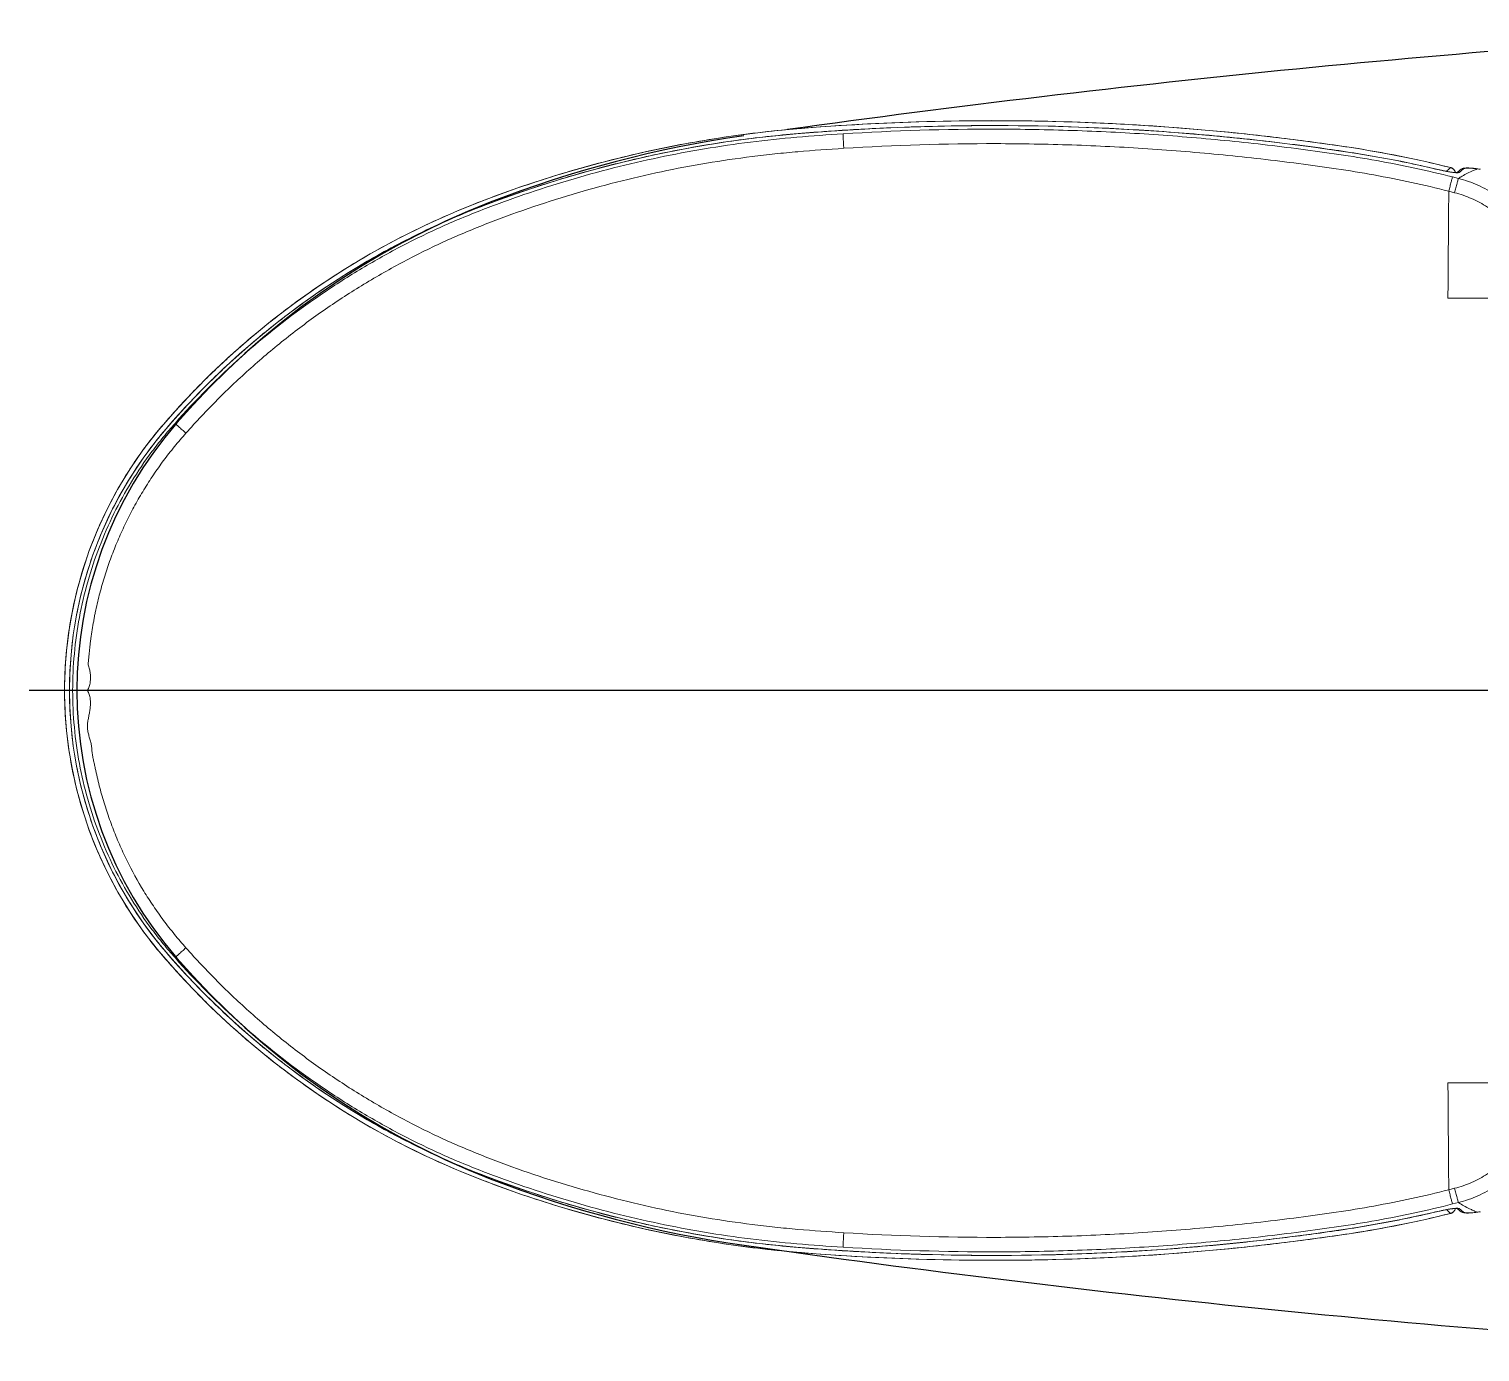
# Model space of a CAD drawing. Header units: millimetres. Extents: x 98197 to 106565, y 53890 to 60222.
# Drawn here: x 100928.45 to 100973.92, y 55492.83 to 55534.3 of the extents above; entities that cross this region are included whole.
import ezdxf

# ---------------------------------------------------------------- set-up
doc = ezdxf.new("R2010")
doc.units = ezdxf.units.MM
doc.header["$LTSCALE"] = 50
doc.header["$MEASUREMENT"] = 0
doc.linetypes.add('HIDDEN', pattern=[0.375, 0.25, -0.125])
doc.layers.get('0').update_dxf_attribs({"color": 8, "linetype": 'CONTINUOUS'})

msp = doc.modelspace()

# ---------------------------------------------------------------- linework, layer by layer
at = {"lineweight": 13}
for p, q in [((100953.587, 55531.102), (100953.587, 55531.102)), ((100953.587, 55531.102), (100953.587, 55531.101)), ((100969.826, 55530.593), (100969.711, 55530.61)), ((100969.826, 55530.593), (100969.826, 55530.593)), ((100972.65, 55529.885), (100972.649, 55529.884)), ((100972.713, 55529.87), (100972.688, 55529.876)), ((100972.738, 55529.865), (100972.713, 55529.87)), ((100973.342, 55529.911), (100973.323, 55529.899)), ((100973.833, 55529.919), (100973.805, 55529.923)), ((100973.851, 55529.916), (100973.832, 55529.919)), ((100973.843, 55529.916), (100973.833, 55529.919)), ((100973.835, 55529.913), (100973.843, 55529.916)), ((100973.942, 55529.902), (100973.851, 55529.916)), ((100972.762, 55529.86), (100972.738, 55529.865)), ((100972.786, 55529.854), (100972.762, 55529.86)), ((100972.81, 55529.85), (100972.786, 55529.854)), ((100972.832, 55529.845), (100972.81, 55529.85)), ((100972.855, 55529.841), (100972.832, 55529.845)), ((100972.877, 55529.837), (100972.855, 55529.841)), ((100972.898, 55529.833), (100972.877, 55529.837)), ((100972.919, 55529.829), (100972.898, 55529.833)), ((100972.939, 55529.825), (100972.919, 55529.829)), ((100972.958, 55529.822), (100972.939, 55529.825)), ((100972.977, 55529.819), (100972.958, 55529.822)), ((100972.996, 55529.816), (100972.977, 55529.819)), ((100973.013, 55529.814), (100972.996, 55529.816)), ((100973.03, 55529.811), (100973.013, 55529.814)), ((100973.07, 55529.806), (100973.055, 55529.808)), ((100973.248, 55529.614), (100973.064, 55529.661)), ((100973.085, 55529.805), (100973.07, 55529.806)), ((100973.132, 55529.858), (100973.13, 55529.859)), ((100973.298, 55529.822), (100973.284, 55529.809)), ((100972.944, 55529.216), (100973.128, 55529.169)), ((100942.753, 55528.949), (100942.753, 55528.948)), ((100972.919, 55525.866), (100975.709, 55525.866))]:
    msp.add_line(p, q, dxfattribs=at)
msp.add_line((101006.675, 55513.566), (100928.454, 55513.566))
at = {"lineweight": 13, "ltscale": 0.3}
for p, q in [((100930.283, 55513.566), (100929.568, 55513.566)), ((100972.919, 55501.266), (100975.709, 55501.266)), ((100942.753, 55498.185), (100942.753, 55498.184)), ((100973.128, 55497.963), (100972.944, 55497.917)), ((100972.649, 55497.249), (100972.65, 55497.248)), ((100972.65, 55497.248), (100972.667, 55497.252)), ((100972.667, 55497.252), (100972.691, 55497.257)), ((100972.691, 55497.257), (100972.715, 55497.263)), ((100972.715, 55497.263), (100972.738, 55497.268)), ((100972.738, 55497.268), (100972.761, 55497.273)), ((100972.761, 55497.273), (100972.783, 55497.278)), ((100972.783, 55497.278), (100972.805, 55497.282)), ((100972.805, 55497.282), (100972.827, 55497.287)), ((100972.827, 55497.287), (100972.848, 55497.291)), ((100972.848, 55497.291), (100972.869, 55497.295)), ((100972.869, 55497.295), (100972.889, 55497.298)), ((100972.889, 55497.298), (100972.908, 55497.302)), ((100972.908, 55497.302), (100972.928, 55497.305)), ((100972.928, 55497.305), (100972.946, 55497.309)), ((100972.946, 55497.309), (100972.964, 55497.312)), ((100972.964, 55497.312), (100972.982, 55497.314)), ((100972.982, 55497.314), (100972.999, 55497.317)), ((100972.999, 55497.317), (100973.016, 55497.319)), ((100973.016, 55497.319), (100973.032, 55497.321)), ((100973.032, 55497.321), (100973.047, 55497.323)), ((100973.047, 55497.323), (100973.062, 55497.325)), ((100973.062, 55497.325), (100973.076, 55497.327)), ((100973.064, 55497.472), (100973.248, 55497.519)), ((100973.13, 55497.274), (100973.132, 55497.275)), ((100973.267, 55497.28), (100973.284, 55497.266)), ((100973.319, 55497.238), (100973.324, 55497.234)), ((100973.382, 55497.239), (100973.396, 55497.227)), ((100973.396, 55497.227), (100973.41, 55497.216)), ((100973.832, 55497.214), (100973.851, 55497.216)), ((100973.833, 55497.214), (100973.843, 55497.216)), ((100973.851, 55497.216), (100973.942, 55497.231)), ((100969.712, 55496.523), (100969.826, 55496.54)), ((100969.826, 55496.54), (100969.826, 55496.539)), ((100953.587, 55496.032), (100953.587, 55496.031)), ((100953.587, 55496.031), (100953.587, 55496.031))]:
    msp.add_line(p, q, dxfattribs=at)
at = {"lineweight": 13}
for points in [[(100954.731, 55531.324), (100953.242, 55531.23), (100951.79, 55531.105), (100950.376, 55530.929), (100949.002, 55530.701), (100947.665, 55530.427), (100946.36, 55530.108), (100945.089, 55529.747), (100943.859, 55529.349), (100942.753, 55528.949)], [(100972.65, 55529.885), (100971.44, 55530.152), (100970.069, 55530.399), (100968.634, 55530.61), (100967.135, 55530.795), (100965.577, 55530.956), (100963.972, 55531.087), (100962.319, 55531.186), (100960.62, 55531.249), (100958.886, 55531.274), (100957.124, 55531.259), (100955.328, 55531.2), (100953.587, 55531.102)], [(100969.826, 55530.593), (100968.069, 55530.837), (100966.257, 55531.043), (100964.486, 55531.202), (100962.757, 55531.316), (100961.071, 55531.389), (100959.426, 55531.424), (100957.821, 55531.423), (100956.257, 55531.388), (100954.731, 55531.324)], [(100953.587, 55531.101), (100952.494, 55531.018), (100951.336, 55530.9), (100950.209, 55530.749), (100949.115, 55530.566), (100948.053, 55530.356), (100947.019, 55530.118), (100946.016, 55529.857), (100945.045, 55529.574), (100944.103, 55529.27), (100943.187, 55528.949), (100942.302, 55528.608), (100941.445, 55528.245), (100940.618, 55527.858), (100939.822, 55527.45), (100939.056, 55527.021), (100938.32, 55526.574), (100937.611, 55526.11), (100936.931, 55525.631), (100936.279, 55525.138), (100935.655, 55524.634), (100935.055, 55524.117), (100934.483, 55523.591), (100933.938, 55523.059), (100933.42, 55522.521), (100932.925, 55521.976), (100932.459, 55521.42), (100932.029, 55520.845), (100931.636, 55520.254), (100931.284, 55519.653), (100930.971, 55519.047), (100930.696, 55518.434), (100930.456, 55517.815), (100930.252, 55517.191), (100930.082, 55516.564), (100929.946, 55515.936), (100929.842, 55515.312), (100929.771, 55514.694), (100929.731, 55514.082), (100929.721, 55513.566)], [(100973.005, 55529.956), (100972.724, 55530.025), (100972.352, 55530.112), (100971.98, 55530.195), (100971.606, 55530.274), (100971.232, 55530.349), (100970.858, 55530.42), (100970.485, 55530.486), (100970.112, 55530.549), (100969.826, 55530.593)], [(100972.688, 55529.876), (100972.662, 55529.882), (100972.65, 55529.885)], [(100973.132, 55529.858), (100973.119, 55529.879), (100973.103, 55529.899), (100973.084, 55529.916), (100973.063, 55529.931), (100973.04, 55529.944), (100973.016, 55529.953), (100973.005, 55529.956)], [(100973.324, 55529.899), (100973.319, 55529.895), (100973.301, 55529.881), (100973.284, 55529.867), (100973.267, 55529.853), (100973.25, 55529.838), (100973.233, 55529.823)], [(100973.543, 55529.944), (100973.515, 55529.944), (100973.488, 55529.944), (100973.464, 55529.942), (100973.441, 55529.94), (100973.419, 55529.937), (100973.399, 55529.933), (100973.38, 55529.928), (100973.361, 55529.921), (100973.342, 55529.911)], [(100973.719, 55529.933), (100973.679, 55529.937), (100973.642, 55529.94), (100973.607, 55529.942), (100973.574, 55529.944), (100973.543, 55529.944)], [(100973.805, 55529.923), (100973.761, 55529.928), (100973.719, 55529.933)], [(100973.055, 55529.808), (100973.039, 55529.81), (100973.03, 55529.811)], [(100973.137, 55529.8), (100973.131, 55529.801), (100973.125, 55529.801), (100973.119, 55529.802), (100973.112, 55529.802), (100973.106, 55529.803), (100973.099, 55529.803), (100973.092, 55529.804), (100973.085, 55529.805)], [(100973.145, 55529.829), (100973.135, 55529.852), (100973.132, 55529.858)], [(100973.216, 55529.801), (100973.216, 55529.801), (100973.216, 55529.801), (100973.216, 55529.801), (100973.215, 55529.801), (100973.215, 55529.801), (100973.213, 55529.8), (100973.212, 55529.8), (100973.21, 55529.8), (100973.208, 55529.8), (100973.206, 55529.8), (100973.204, 55529.799), (100973.201, 55529.799), (100973.198, 55529.799), (100973.195, 55529.799), (100973.192, 55529.799), (100973.189, 55529.799), (100973.185, 55529.799), (100973.181, 55529.799), (100973.177, 55529.799), (100973.173, 55529.799), (100973.168, 55529.799), (100973.163, 55529.799), (100973.159, 55529.799), (100973.153, 55529.799), (100973.148, 55529.8), (100973.143, 55529.8), (100973.137, 55529.8)], [(100973.153, 55529.799), (100973.152, 55529.805), (100973.145, 55529.829)], [(100973.233, 55529.823), (100973.215, 55529.808), (100973.207, 55529.8)], [(100942.753, 55528.949), (100941.86, 55528.59), (100940.917, 55528.17), (100940.013, 55527.722), (100939.15, 55527.25), (100938.327, 55526.758), (100937.542, 55526.247), (100936.796, 55525.72), (100936.087, 55525.181), (100935.413, 55524.63), (100934.773, 55524.069), (100934.166, 55523.499), (100933.589, 55522.92), (100933.041, 55522.334), (100932.522, 55521.74), (100932.047, 55521.132), (100931.621, 55520.514), (100931.24, 55519.888), (100930.901, 55519.249), (100930.602, 55518.603), (100930.344, 55517.952), (100930.126, 55517.301), (100929.946, 55516.65), (100929.803, 55516.004), (100929.695, 55515.363), (100929.621, 55514.728), (100929.579, 55514.099), (100929.568, 55513.566)], [(100953.587, 55496.031), (100955.328, 55495.933), (100957.124, 55495.874), (100958.886, 55495.858), (100960.62, 55495.883), (100962.319, 55495.947), (100963.972, 55496.046), (100965.577, 55496.177), (100967.135, 55496.338), (100968.634, 55496.523), (100970.069, 55496.734), (100971.44, 55496.981), (100972.65, 55497.248)], [(100953.242, 55495.902), (100954.731, 55495.809), (100956.257, 55495.744), (100957.821, 55495.71), (100959.426, 55495.709), (100961.071, 55495.744), (100962.757, 55495.817), (100964.486, 55495.931), (100966.257, 55496.09), (100968.069, 55496.295), (100969.826, 55496.539)]]:
    msp.add_lwpolyline(points, dxfattribs=at)
at = {"lineweight": 13, "ltscale": 0.3}
for points in [[(100929.568, 55513.566), (100929.579, 55513.033), (100929.621, 55512.405), (100929.695, 55511.77), (100929.803, 55511.129), (100929.946, 55510.482), (100930.126, 55509.832), (100930.344, 55509.18), (100930.602, 55508.53), (100930.901, 55507.883), (100931.24, 55507.245), (100931.621, 55506.618), (100932.047, 55506), (100932.522, 55505.393), (100933.041, 55504.799), (100933.589, 55504.213), (100934.166, 55503.634), (100934.773, 55503.064), (100935.413, 55502.502), (100936.087, 55501.951), (100936.796, 55501.412), (100937.542, 55500.886), (100938.327, 55500.375), (100939.15, 55499.882), (100940.013, 55499.41), (100940.917, 55498.963), (100941.86, 55498.542), (100942.753, 55498.184)], [(100929.721, 55513.566), (100929.731, 55513.051), (100929.771, 55512.439), (100929.842, 55511.821), (100929.946, 55511.196), (100930.082, 55510.569), (100930.252, 55509.942), (100930.456, 55509.318), (100930.696, 55508.699), (100930.971, 55508.086), (100931.284, 55507.48), (100931.636, 55506.879), (100932.029, 55506.288), (100932.459, 55505.713), (100932.925, 55505.157), (100933.42, 55504.612), (100933.938, 55504.073), (100934.483, 55503.542), (100935.055, 55503.016), (100935.655, 55502.499), (100936.279, 55501.994), (100936.931, 55501.502), (100937.611, 55501.023), (100938.32, 55500.559), (100939.056, 55500.111), (100939.822, 55499.683), (100940.618, 55499.275), (100941.445, 55498.888), (100942.302, 55498.525), (100943.187, 55498.184), (100944.103, 55497.862), (100945.045, 55497.559), (100946.016, 55497.276), (100947.019, 55497.015), (100948.053, 55496.777), (100949.115, 55496.567), (100950.209, 55496.384), (100951.336, 55496.232), (100952.494, 55496.114), (100953.587, 55496.031)], [(100942.753, 55498.184), (100943.859, 55497.784), (100945.089, 55497.386), (100946.36, 55497.025), (100947.665, 55496.706), (100949.002, 55496.432), (100950.376, 55496.204), (100951.79, 55496.028), (100953.242, 55495.902)], [(100969.826, 55496.539), (100970.112, 55496.584), (100970.485, 55496.646), (100970.858, 55496.713), (100971.232, 55496.783), (100971.606, 55496.858), (100971.98, 55496.937), (100972.352, 55497.021), (100972.724, 55497.108), (100973.005, 55497.177)], [(100973.005, 55497.177), (100973.016, 55497.18), (100973.04, 55497.189), (100973.063, 55497.201), (100973.084, 55497.216), (100973.103, 55497.234), (100973.119, 55497.254), (100973.132, 55497.275)], [(100973.076, 55497.327), (100973.09, 55497.328), (100973.096, 55497.329), (100973.103, 55497.33), (100973.109, 55497.33), (100973.115, 55497.331), (100973.121, 55497.331), (100973.127, 55497.332), (100973.132, 55497.332), (100973.138, 55497.333), (100973.143, 55497.333), (100973.148, 55497.333), (100973.153, 55497.333), (100973.158, 55497.334), (100973.163, 55497.334), (100973.167, 55497.334), (100973.171, 55497.334), (100973.175, 55497.334), (100973.179, 55497.334), (100973.183, 55497.334), (100973.187, 55497.334), (100973.19, 55497.334), (100973.193, 55497.334), (100973.196, 55497.334), (100973.199, 55497.334), (100973.202, 55497.333), (100973.204, 55497.333), (100973.206, 55497.333), (100973.208, 55497.333), (100973.21, 55497.333), (100973.212, 55497.333), (100973.213, 55497.332), (100973.214, 55497.332), (100973.215, 55497.332), (100973.216, 55497.332), (100973.216, 55497.332)], [(100973.132, 55497.275), (100973.135, 55497.281), (100973.145, 55497.304), (100973.152, 55497.328), (100973.153, 55497.333)], [(100973.207, 55497.333), (100973.215, 55497.325), (100973.233, 55497.31), (100973.25, 55497.295), (100973.267, 55497.28)], [(100973.284, 55497.266), (100973.301, 55497.252), (100973.319, 55497.238)], [(100973.323, 55497.234), (100973.329, 55497.229), (100973.351, 55497.216), (100973.373, 55497.207), (100973.395, 55497.201), (100973.419, 55497.196), (100973.444, 55497.192)], [(100973.444, 55497.192), (100973.471, 55497.19), (100973.501, 55497.189), (100973.533, 55497.188)], [(100973.533, 55497.188), (100973.568, 55497.189), (100973.606, 55497.191), (100973.647, 55497.193), (100973.692, 55497.197), (100973.739, 55497.202)], [(100973.739, 55497.202), (100973.79, 55497.208), (100973.833, 55497.214)]]:
    msp.add_lwpolyline(points, dxfattribs=at)
for centre, start, end in [((101007.43, 55134.974), 93.32991, 97.93357), ((101007.43, 55892.158), 261.8702, 266.67009)]:
    msp.add_arc(centre, 400, start, end)
at = {"linetype": 'HIDDEN', "ltscale": 30}
for centre, radius, start, end in [((100955.954, 55495.316), 36, 98.1402, 111.2543), ((100951.967, 55505.568), 25, 111.2543, 139.0355), ((100942.754, 55513.566), 12.8, 139.0355, 220.9645), ((100951.967, 55521.565), 25, 220.9645, 248.7457), ((100955.954, 55531.816), 36, 248.7457, 261.8702)]:
    msp.add_arc(centre, radius, start, end, dxfattribs=at)
at = {"lineweight": 13}
for centre, radius, start, end in [((100959.51, 55444.031), 87.27, 93.89183, 94.08799), ((100958.678, 55456.364), 74.91, 92.45802, 93.89737), ((100964.556, 55496.067), 34.926, 76.0052, 81.3211), ((100973.384, 55529.823), 0.097, 122.753, 128.2754), ((100974.675, 55528.311), 2.044, 128.2244, 131.2819), ((100974.739, 55527.464), 2.61, 110.2627, 113.1925), ((100973.264, 55525.619), 4.336, 82.3187, 82.4701), ((100973.483, 55527.297), 2.645, 80.4204, 82.166), ((100972.958, 55529.762), 0.198, 26.1749, 29.4972), ((100972.957, 55529.761), 0.199, 22.856, 26.1758), ((100972.956, 55529.761), 0.2, 11.1167, 22.8421), ((100973.258, 55529.715), 0.0976, 119.1827, 127.8553), ((100974.808, 55528.156), 2.248, 131.2377, 132.1903), ((100955.581, 55495.244), 36.062, 108.8589, 110.8363), ((100952.534, 55503.271), 27.477, 110.8511, 111.0176)]:
    msp.add_arc(centre, radius, start, end, dxfattribs=at)
at = {"lineweight": 13, "ltscale": 0.3}
for centre, radius, start, end in [((100942.507, 55513.57), 12.938, 179.6906, 180.0154), ((100942.553, 55513.566), 12.984, 179.9999, 180.3729), ((100942.494, 55513.566), 12.772, 179.5004, 180.0002), ((100942.494, 55513.566), 12.772, 179.9998, 180.5008), ((100952.532, 55523.878), 27.491, 249.0025, 249.1639), ((100955.579, 55531.883), 36.056, 249.1636, 251.1349), ((100964.556, 55531.064), 34.924, 278.6788, 283.9949), ((100973.246, 55495.932), 1.407, 94.3409, 96.0569), ((100972.956, 55497.372), 0.2, 330.5666, 348.8487), ((100973.259, 55497.42), 0.1, 276.1923, 284.8789), ((100974.779, 55498.945), 2.205, 227.3265, 230.6906), ((100973.384, 55497.311), 0.0977, 231.7716, 238.8737), ((100974.748, 55499.691), 2.635, 246.8109, 248.3691), ((100974.717, 55499.611), 2.549, 248.3694, 249.964), ((100973.264, 55501.513), 4.335, 277.5282, 277.6813), ((100973.491, 55499.786), 2.593, 277.8168, 279.5969), ((100959.512, 55583.126), 87.296, 265.9124, 266.10815), ((100958.678, 55570.769), 74.91, 266.10263, 267.54252)]:
    msp.add_arc(centre, radius, start, end, dxfattribs=at)
at = {"lineweight": 13}
for points, knots in [([(100953.576, 55531.253), (100953.169, 55531.226), (100952.355, 55531.164), (100951.136, 55531.038), (100949.921, 55530.866), (100948.301, 55530.58), (100946.289, 55530.118), (100944.707, 55529.638), (100943.924, 55529.37)], [0, 0, 0, 0, 0.124087, 0.248253, 0.372591, 0.497359, 0.748465, 1, 1, 1, 1]), ([(100969.711, 55530.61), (100969.043, 55530.711), (100967.704, 55530.891), (100965.689, 55531.106), (100963.668, 55531.27), (100960.973, 55531.413), (100957.605, 55531.455), (100954.915, 55531.345), (100953.576, 55531.253)], [0, 0, 0, 0, 0.125322, 0.250535, 0.375779, 0.501109, 0.751018, 1, 1, 1, 1]), ([(100955.466, 55531.205), (100956.583, 55531.253), (100959.383, 55531.31), (100963.029, 55531.18), (100965.969, 55530.926), (100967.651, 55530.736), (100968.492, 55530.629), (100968.912, 55530.571)], [0, 0, 0, 0, 0.248901, 0.6232, 0.811286, 0.905613, 1, 1, 1, 1]), ([(100929.722, 55513.678), (100929.728, 55514.348), (100929.848, 55515.693), (100930.262, 55517.327), (100930.744, 55518.58), (100931.18, 55519.487), (100931.688, 55520.359), (100932.262, 55521.188), (100932.797, 55521.835), (100933.244, 55522.332), (100933.699, 55522.818), (100934.286, 55523.411), (100935.02, 55524.093), (100935.781, 55524.746), (100936.825, 55525.571), (100938.187, 55526.52), (100939.618, 55527.356), (100940.801, 55527.954), (100942.014, 55528.505), (100943.262, 55528.987), (100944.53, 55529.415), (100945.809, 55529.81), (100947.422, 55530.233), (100949.05, 55530.564), (100950.354, 55530.774), (100951.331, 55530.904), (100952.31, 55531.006), (100952.962, 55531.056), (100953.289, 55531.08)], [0, 0, 0, 0, 0.062906, 0.126014, 0.157412, 0.188765, 0.22033, 0.251969, 0.283347, 0.298983, 0.314607, 0.34586, 0.37722, 0.408603, 0.439866, 0.502069, 0.564093, 0.59518, 0.626393, 0.689114, 0.720536, 0.751953, 0.814664, 0.876848, 0.907759, 0.938578, 0.969318, 1, 1, 1, 1]), ([(100933.031, 55521.94), (100933.681, 55522.676), (100935.073, 55524.073), (100937.006, 55525.598), (100938.648, 55526.67), (100939.919, 55527.398), (100941.231, 55528.048), (100942.582, 55528.616), (100943.96, 55529.119), (100945.356, 55529.565), (100946.765, 55529.953), (100948.186, 55530.282), (100949.617, 55530.552), (100951.06, 55530.765), (100952.511, 55530.917), (100953.481, 55530.983), (100953.966, 55531.014)], [0, 0, 0, 0, 0.125742, 0.251762, 0.31432, 0.376674, 0.439041, 0.501579, 0.564227, 0.626744, 0.689053, 0.751224, 0.813341, 0.875506, 0.937832, 1, 1, 1, 1]), ([(100953.966, 55531.014), (100953.965, 55530.997), (100953.967, 55530.945), (100953.971, 55530.846), (100953.978, 55530.712), (100953.984, 55530.613), (100953.987, 55530.56)], [0, 0, 0, 0, 0.114539, 0.340353, 0.654541, 1, 1, 1, 1]), ([(100953.966, 55531.014), (100955.564, 55531.114), (100957.965, 55531.187), (100961.16, 55531.131), (100963.549, 55531.013), (100965.535, 55530.85), (100967.12, 55530.682), (100968.708, 55530.487), (100970.7, 55530.202), (100972.278, 55529.859), (100973.064, 55529.661)], [0, 0, 0, 0, 0.250099, 0.374678, 0.499108, 0.623544, 0.685817, 0.748102, 0.873314, 1, 1, 1, 1]), ([(100953.987, 55530.56), (100953.507, 55530.53), (100952.787, 55530.479), (100951.83, 55530.388), (100950.875, 55530.278), (100949.685, 55530.103), (100948.267, 55529.835), (100946.862, 55529.507), (100945.471, 55529.123), (100944.096, 55528.684), (100942.741, 55528.19), (100941.412, 55527.627), (100940.119, 55526.985), (100938.867, 55526.267), (100937.659, 55525.476), (100936.501, 55524.615), (100935.581, 55523.84), (100934.874, 55523.188), (100934.185, 55522.517), (100933.69, 55521.992), (100933.371, 55521.632)], [0, 0, 0, 0, 0.062499, 0.093749, 0.124999, 0.1875, 0.25, 0.312499, 0.375, 0.4375, 0.5, 0.5625, 0.624998, 0.687498, 0.749999, 0.812499, 0.874998, 0.906251, 0.937503, 1, 1, 1, 1]), ([(100972.944, 55529.216), (100972.168, 55529.412), (100970.608, 55529.752), (100968.636, 55530.035), (100967.061, 55530.229), (100965.485, 55530.397), (100963.512, 55530.559), (100961.137, 55530.677), (100957.961, 55530.733), (100955.575, 55530.66), (100953.987, 55530.56)], [0, 0, 0, 0, 0.125941, 0.250936, 0.313308, 0.37564, 0.500229, 0.624833, 0.749583, 1, 1, 1, 1]), ([(100968.912, 55530.571), (100969.539, 55530.484), (100970.792, 55530.292), (100972.033, 55530.032), (100972.649, 55529.884)], [0, 0, 0, 0, 0.499662, 1, 1, 1, 1]), ([(100972.649, 55529.884), (100972.729, 55529.865), (100972.878, 55529.833), (100973.029, 55529.809), (100973.098, 55529.802)], [0, 0, 0, 0, 0.538729, 1, 1, 1, 1]), ([(100973.002, 55529.956), (100972.992, 55529.947), (100972.948, 55529.908), (100972.906, 55529.868), (100972.876, 55529.837)], [0, 0, 0, 0, 0.244024, 1, 1, 1, 1]), ([(100973.13, 55529.859), (100973.116, 55529.883), (100973.08, 55529.925), (100973.029, 55529.949), (100973.002, 55529.956)], [0, 0, 0, 0, 0.501631, 1, 1, 1, 1]), ([(100973.41, 55529.917), (100973.397, 55529.92), (100973.369, 55529.922), (100973.343, 55529.912), (100973.331, 55529.904)], [0, 0, 0, 0, 0.500952, 1, 1, 1, 1]), ([(100973.41, 55529.917), (100973.42, 55529.925), (100973.454, 55529.935), (100973.515, 55529.941), (100973.599, 55529.941), (100973.662, 55529.936), (100973.697, 55529.933)], [0, 0, 0, 0, 0.135947, 0.346734, 0.635348, 1, 1, 1, 1]), ([(100973.697, 55529.933), (100973.708, 55529.932), (100973.753, 55529.928), (100973.798, 55529.922), (100973.832, 55529.918)], [0, 0, 0, 0, 0.234518, 1, 1, 1, 1]), ([(100972.944, 55529.216), (100972.957, 55529.267), (100972.983, 55529.365), (100973.017, 55529.497), (100973.044, 55529.594), (100973.058, 55529.644), (100973.064, 55529.661)], [0, 0, 0, 0, 0.344653, 0.659199, 0.885454, 1, 1, 1, 1]), ([(100973.098, 55529.802), (100973.109, 55529.801), (100973.146, 55529.797), (100973.183, 55529.795), (100973.21, 55529.795)], [0, 0, 0, 0, 0.285059, 1, 1, 1, 1]), ([(100973.128, 55529.169), (100973.141, 55529.22), (100973.166, 55529.318), (100973.201, 55529.45), (100973.228, 55529.547), (100973.242, 55529.598), (100973.248, 55529.614)], [0, 0, 0, 0, 0.343601, 0.659163, 0.888051, 1, 1, 1, 1]), ([(100973.21, 55529.795), (100973.212, 55529.795), (100973.221, 55529.795), (100973.23, 55529.796), (100973.237, 55529.796)], [0, 0, 0, 0, 0.267809, 1, 1, 1, 1]), ([(100973.284, 55529.809), (100973.272, 55529.812), (100973.246, 55529.814), (100973.222, 55529.806), (100973.211, 55529.8)], [0, 0, 0, 0, 0.501218, 1, 1, 1, 1]), ([(100973.237, 55529.796), (100973.24, 55529.797), (100973.253, 55529.798), (100973.266, 55529.8), (100973.274, 55529.803)], [0, 0, 0, 0, 0.29993, 1, 1, 1, 1]), ([(100973.248, 55529.614), (100973.286, 55529.639), (100973.435, 55529.732), (100973.591, 55529.813), (100973.711, 55529.864)], [0, 0, 0, 0, 0.258884, 1, 1, 1, 1]), ([(100973.248, 55529.614), (100973.456, 55529.561), (100973.863, 55529.42), (100974.431, 55529.113), (100974.941, 55528.717), (100975.379, 55528.243), (100975.733, 55527.704), (100975.993, 55527.114), (100976.155, 55526.491), (100976.194, 55526.063), (100976.197, 55525.849)], [0, 0, 0, 0, 0.125184, 0.250517, 0.375272, 0.500555, 0.625454, 0.750421, 0.875215, 1, 1, 1, 1]), ([(100973.274, 55529.803), (100973.275, 55529.804), (100973.279, 55529.805), (100973.282, 55529.807), (100973.284, 55529.809)], [0, 0, 0, 0, 0.283744, 1, 1, 1, 1]), ([(100972.944, 55529.216), (100972.942, 55528.937), (100972.933, 55527.82), (100972.925, 55526.704), (100972.919, 55525.866)], [0, 0, 0, 0, 0.249915, 1, 1, 1, 1]), ([(100975.709, 55525.866), (100975.705, 55526.054), (100975.675, 55526.43), (100975.534, 55526.978), (100975.306, 55527.495), (100974.997, 55527.969), (100974.613, 55528.384), (100974.165, 55528.731), (100973.667, 55529), (100973.31, 55529.121), (100973.128, 55529.169)], [0, 0, 0, 0, 0.124965, 0.249893, 0.37486, 0.499807, 0.624788, 0.749825, 0.874886, 1, 1, 1, 1]), ([(100929.569, 55513.64), (100929.572, 55514.085), (100929.623, 55514.975), (100929.839, 55516.294), (100930.134, 55517.369), (100930.434, 55518.207), (100930.78, 55519.028), (100931.187, 55519.821), (100931.656, 55520.578), (100932.036, 55521.127), (100932.447, 55521.654), (100932.881, 55522.161), (100933.332, 55522.653), (100933.795, 55523.135), (100934.271, 55523.603), (100934.921, 55524.21), (100935.765, 55524.937), (100936.822, 55525.753), (100937.921, 55526.512), (100939.059, 55527.211), (100940.624, 55528.061), (100941.848, 55528.6), (100942.679, 55528.919)], [0, 0, 0, 0, 0.062491, 0.124981, 0.187471, 0.218726, 0.249981, 0.31247, 0.343726, 0.374982, 0.406235, 0.437492, 0.468745, 0.499999, 0.531252, 0.562506, 0.625008, 0.687512, 0.750015, 0.812521, 0.875026, 1, 1, 1, 1]), ([(100933.031, 55521.94), (100932.905, 55521.798), (100932.657, 55521.509), (100932.186, 55520.909), (100931.652, 55520.118), (100931.1, 55519.118), (100930.488, 55517.72), (100929.963, 55515.869), (100929.822, 55514.334), (100929.822, 55513.566)], [0, 0, 0, 0, 0.061939, 0.124612, 0.249732, 0.373945, 0.498306, 0.748795, 1, 1, 1, 1]), ([(100933.031, 55521.94), (100933.043, 55521.927), (100933.081, 55521.892), (100933.155, 55521.824), (100933.256, 55521.734), (100933.331, 55521.667), (100933.371, 55521.632)], [0, 0, 0, 0, 0.114339, 0.340324, 0.654773, 1, 1, 1, 1]), ([(100953.987, 55496.572), (100955.575, 55496.472), (100957.961, 55496.399), (100961.137, 55496.456), (100963.512, 55496.574), (100965.485, 55496.736), (100967.061, 55496.904), (100968.636, 55497.097), (100970.608, 55497.38), (100972.168, 55497.72), (100972.944, 55497.917)], [0, 0, 0, 0, 0.250417, 0.375167, 0.499771, 0.62436, 0.686692, 0.749064, 0.874059, 1, 1, 1, 1]), ([(100973.064, 55497.472), (100972.278, 55497.273), (100970.7, 55496.93), (100968.708, 55496.646), (100967.12, 55496.451), (100965.535, 55496.283), (100963.549, 55496.12), (100961.16, 55496.002), (100957.965, 55495.946), (100955.564, 55496.019), (100953.966, 55496.119)], [0, 0, 0, 0, 0.126686, 0.251898, 0.314183, 0.376456, 0.500892, 0.625322, 0.749901, 1, 1, 1, 1]), ([(100953.576, 55495.879), (100954.915, 55495.788), (100957.605, 55495.678), (100960.973, 55495.72), (100963.669, 55495.863), (100965.689, 55496.026), (100967.705, 55496.242), (100969.044, 55496.422), (100969.712, 55496.523)], [0, 0, 0, 0, 0.248982, 0.498891, 0.624221, 0.749464, 0.874678, 1, 1, 1, 1]), ([(100968.914, 55496.562), (100968.354, 55496.485), (100967.232, 55496.345), (100965.269, 55496.14), (100963.025, 55495.972), (100959.664, 55495.833), (100957.143, 55495.856), (100955.466, 55495.928)], [0, 0, 0, 0, 0.12584, 0.251495, 0.439332, 0.626558, 1, 1, 1, 1])]:
    msp.add_open_spline(points, degree=3, knots=knots, dxfattribs=at)
msp.add_open_spline([(100973.002, 55529.956), (100973.003, 55529.956), (100973.004, 55529.956), (100973.005, 55529.956)], degree=3, dxfattribs=at)
at = {"lineweight": 13, "ltscale": 0.3}
for points, knots in [([(100933.371, 55521.632), (100933.249, 55521.493), (100933.01, 55521.213), (100932.668, 55520.777), (100932.349, 55520.325), (100932.049, 55519.859), (100931.771, 55519.38), (100931.515, 55518.889), (100931.283, 55518.387), (100931.074, 55517.874), (100930.918, 55517.44), (100930.807, 55517.088), (100930.729, 55516.822), (100930.656, 55516.555), (100930.591, 55516.286), (100930.541, 55516.061), (100930.504, 55515.88), (100930.472, 55515.699), (100930.435, 55515.471), (100930.396, 55515.244), (100930.375, 55515.061), (100930.359, 55514.923), (100930.344, 55514.786), (100930.333, 55514.648), (100930.319, 55514.533), (100930.31, 55514.441), (100930.31, 55514.372), (100930.328, 55514.304), (100930.348, 55514.238), (100930.365, 55514.171), (100930.375, 55514.103), (100930.379, 55514.033), (100930.38, 55513.941), (100930.374, 55513.826), (100930.348, 55513.689), (100930.308, 55513.605), (100930.283, 55513.566)], [0, 0, 0, 0, 0.062507, 0.125011, 0.187519, 0.250024, 0.312527, 0.37503, 0.437532, 0.500034, 0.562535, 0.593787, 0.62504, 0.656292, 0.687544, 0.718796, 0.734423, 0.750049, 0.781302, 0.812553, 0.82818, 0.843806, 0.859432, 0.875058, 0.890685, 0.898498, 0.906305, 0.914113, 0.921924, 0.929736, 0.937547, 0.945361, 0.953175, 0.968797, 0.984411, 1, 1, 1, 1]), ([(100929.822, 55513.566), (100929.822, 55512.799), (100929.963, 55511.263), (100930.488, 55509.413), (100931.1, 55508.015), (100931.652, 55507.015), (100932.186, 55506.223), (100932.657, 55505.624), (100932.905, 55505.335), (100933.031, 55505.193)], [0, 0, 0, 0, 0.251205, 0.501694, 0.626055, 0.750268, 0.875388, 0.938061, 1, 1, 1, 1]), ([(100930.283, 55513.566), (100930.307, 55513.527), (100930.347, 55513.443), (100930.375, 55513.307), (100930.382, 55513.168), (100930.373, 55513.029), (100930.353, 55512.892), (100930.327, 55512.756), (100930.299, 55512.621), (100930.283, 55512.483), (100930.287, 55512.344), (100930.313, 55512.207), (100930.352, 55512.075), (100930.392, 55511.942), (100930.416, 55511.805), (100930.426, 55511.667), (100930.444, 55511.529), (100930.471, 55511.394), (100930.502, 55511.259), (100930.543, 55511.079), (100930.589, 55510.852), (100930.653, 55510.583), (100930.728, 55510.316), (100930.805, 55510.05), (100930.917, 55509.698), (100931.072, 55509.263), (100931.281, 55508.75), (100931.591, 55508.079), (100931.948, 55507.431), (100932.348, 55506.81), (100932.667, 55506.357), (100933.009, 55505.921), (100933.249, 55505.64), (100933.371, 55505.501)], [0, 0, 0, 0, 0.015595, 0.031211, 0.046835, 0.062462, 0.078088, 0.093713, 0.109338, 0.124957, 0.140575, 0.156195, 0.17182, 0.187448, 0.203071, 0.218701, 0.234323, 0.249955, 0.265581, 0.281208, 0.312461, 0.343714, 0.374968, 0.406222, 0.437474, 0.499979, 0.562483, 0.624988, 0.749965, 0.812472, 0.874983, 0.937489, 1, 1, 1, 1]), ([(100929.569, 55513.482), (100929.572, 55513.034), (100929.624, 55512.143), (100929.843, 55510.822), (100930.198, 55509.531), (100930.686, 55508.284), (100931.3, 55507.095), (100931.913, 55506.164), (100932.46, 55505.46), (100932.899, 55504.953), (100933.351, 55504.459), (100933.968, 55503.819), (100934.769, 55503.053), (100935.776, 55502.187), (100936.829, 55501.374), (100938.294, 55500.364), (100940.223, 55499.249), (100941.854, 55498.53), (100942.681, 55498.212)], [0, 0, 0, 0, 0.062881, 0.125273, 0.187796, 0.250594, 0.313155, 0.375492, 0.406893, 0.43838, 0.46973, 0.50098, 0.563262, 0.625422, 0.687611, 0.750091, 0.875439, 1, 1, 1, 1]), ([(100953.289, 55496.053), (100952.963, 55496.076), (100952.31, 55496.127), (100951.332, 55496.229), (100950.355, 55496.359), (100949.051, 55496.568), (100947.422, 55496.9), (100945.81, 55497.323), (100944.531, 55497.717), (100943.262, 55498.145), (100942.015, 55498.628), (100940.801, 55499.179), (100939.618, 55499.777), (100938.187, 55500.613), (100936.825, 55501.561), (100935.781, 55502.386), (100935.02, 55503.039), (100934.286, 55503.721), (100933.699, 55504.314), (100933.244, 55504.801), (100932.797, 55505.297), (100932.263, 55505.944), (100931.688, 55506.774), (100931.18, 55507.645), (100930.744, 55508.553), (100930.262, 55509.806), (100929.848, 55511.44), (100929.728, 55512.784), (100929.722, 55513.455)], [0, 0, 0, 0, 0.030682, 0.061422, 0.092241, 0.123152, 0.185335, 0.248047, 0.279464, 0.310886, 0.373607, 0.40482, 0.435907, 0.497931, 0.560134, 0.591396, 0.62278, 0.65414, 0.685393, 0.701017, 0.716653, 0.748031, 0.77967, 0.811235, 0.842588, 0.873986, 0.937094, 1, 1, 1, 1]), ([(100933.371, 55505.501), (100933.331, 55505.466), (100933.256, 55505.399), (100933.155, 55505.309), (100933.081, 55505.241), (100933.043, 55505.206), (100933.031, 55505.193)], [0, 0, 0, 0, 0.345196, 0.659657, 0.885659, 1, 1, 1, 1]), ([(100933.371, 55505.501), (100933.69, 55505.141), (100934.184, 55504.616), (100934.873, 55503.945), (100935.581, 55503.293), (100936.501, 55502.518), (100937.659, 55501.657), (100938.866, 55500.866), (100940.119, 55500.148), (100941.411, 55499.505), (100942.741, 55498.944), (100944.096, 55498.448), (100945.471, 55498.01), (100946.862, 55497.627), (100948.267, 55497.298), (100949.685, 55497.029), (100950.875, 55496.855), (100951.83, 55496.744), (100952.787, 55496.653), (100953.507, 55496.603), (100953.987, 55496.572)], [0, 0, 0, 0, 0.062497, 0.093749, 0.125001, 0.1875, 0.25, 0.312501, 0.375, 0.4375, 0.499998, 0.562499, 0.624998, 0.687499, 0.749999, 0.812499, 0.875, 0.906251, 0.9375, 1, 1, 1, 1]), ([(100953.966, 55496.119), (100953.481, 55496.149), (100952.511, 55496.216), (100951.06, 55496.368), (100949.617, 55496.58), (100948.186, 55496.851), (100946.765, 55497.18), (100945.356, 55497.568), (100943.96, 55498.014), (100942.582, 55498.517), (100941.231, 55499.085), (100939.919, 55499.735), (100938.648, 55500.462), (100937.006, 55501.535), (100935.073, 55503.059), (100933.681, 55504.457), (100933.031, 55505.193)], [0, 0, 0, 0, 0.062168, 0.124494, 0.186659, 0.248776, 0.310947, 0.373256, 0.435773, 0.498421, 0.560959, 0.623326, 0.68568, 0.748238, 0.874258, 1, 1, 1, 1]), ([(100972.944, 55497.917), (100972.942, 55498.196), (100972.933, 55499.312), (100972.925, 55500.429), (100972.919, 55501.266)], [0, 0, 0, 0, 0.249915, 1, 1, 1, 1]), ([(100973.128, 55497.963), (100973.31, 55498.011), (100973.667, 55498.132), (100974.165, 55498.401), (100974.613, 55498.748), (100974.997, 55499.164), (100975.306, 55499.637), (100975.534, 55500.155), (100975.675, 55500.703), (100975.706, 55501.079), (100975.709, 55501.266)], [0, 0, 0, 0, 0.125113, 0.250177, 0.375216, 0.500199, 0.625149, 0.750111, 0.875041, 1, 1, 1, 1]), ([(100976.197, 55501.283), (100976.194, 55501.07), (100976.155, 55500.642), (100975.993, 55500.019), (100975.733, 55499.429), (100975.379, 55498.889), (100974.941, 55498.416), (100974.431, 55498.02), (100973.863, 55497.713), (100973.456, 55497.572), (100973.248, 55497.519)], [0, 0, 0, 0, 0.124785, 0.249579, 0.374546, 0.499445, 0.624728, 0.749483, 0.874816, 1, 1, 1, 1]), ([(100943.92, 55497.764), (100944.703, 55497.496), (100946.286, 55497.016), (100948.299, 55496.553), (100949.919, 55496.267), (100951.135, 55496.095), (100952.354, 55495.969), (100953.169, 55495.907), (100953.576, 55495.879)], [0, 0, 0, 0, 0.251534, 0.502641, 0.627409, 0.751747, 0.875913, 1, 1, 1, 1]), ([(100973.064, 55497.472), (100973.058, 55497.489), (100973.044, 55497.539), (100973.017, 55497.636), (100972.983, 55497.768), (100972.957, 55497.866), (100972.944, 55497.917)], [0, 0, 0, 0, 0.114546, 0.340801, 0.655347, 1, 1, 1, 1]), ([(100973.248, 55497.519), (100973.242, 55497.535), (100973.228, 55497.585), (100973.201, 55497.682), (100973.166, 55497.814), (100973.141, 55497.912), (100973.128, 55497.963)], [0, 0, 0, 0, 0.111947, 0.340838, 0.656403, 1, 1, 1, 1]), ([(100972.649, 55497.249), (100972.033, 55497.101), (100970.793, 55496.841), (100969.541, 55496.649), (100968.914, 55496.562)], [0, 0, 0, 0, 0.500338, 1, 1, 1, 1]), ([(100973.098, 55497.331), (100973.028, 55497.324), (100972.878, 55497.3), (100972.729, 55497.268), (100972.649, 55497.249)], [0, 0, 0, 0, 0.461429, 1, 1, 1, 1]), ([(100972.876, 55497.296), (100972.886, 55497.285), (100972.927, 55497.245), (100972.97, 55497.205), (100973.002, 55497.177)], [0, 0, 0, 0, 0.256091, 1, 1, 1, 1]), ([(100973.002, 55497.177), (100973.029, 55497.183), (100973.08, 55497.207), (100973.116, 55497.25), (100973.13, 55497.274)], [0, 0, 0, 0, 0.498368, 1, 1, 1, 1]), ([(100973.209, 55497.338), (100973.204, 55497.338), (100973.181, 55497.338), (100973.158, 55497.336), (100973.14, 55497.335)], [0, 0, 0, 0, 0.223658, 1, 1, 1, 1]), ([(100973.284, 55497.324), (100973.277, 55497.33), (100973.251, 55497.336), (100973.226, 55497.337), (100973.209, 55497.338)], [0, 0, 0, 0, 0.369754, 1, 1, 1, 1]), ([(100973.711, 55497.269), (100973.672, 55497.286), (100973.512, 55497.359), (100973.359, 55497.446), (100973.248, 55497.519)], [0, 0, 0, 0, 0.241806, 1, 1, 1, 1]), ([(100973.334, 55497.227), (100973.345, 55497.22), (100973.37, 55497.211), (100973.397, 55497.213), (100973.41, 55497.216)], [0, 0, 0, 0, 0.499193, 1, 1, 1, 1]), ([(100973.697, 55497.2), (100973.662, 55497.196), (100973.599, 55497.192), (100973.515, 55497.191), (100973.454, 55497.197), (100973.42, 55497.208), (100973.41, 55497.216)], [0, 0, 0, 0, 0.364652, 0.653266, 0.864053, 1, 1, 1, 1]), ([(100973.832, 55497.215), (100973.82, 55497.213), (100973.775, 55497.208), (100973.73, 55497.203), (100973.697, 55497.2)], [0, 0, 0, 0, 0.265198, 1, 1, 1, 1]), ([(100953.987, 55496.572), (100953.984, 55496.52), (100953.978, 55496.42), (100953.971, 55496.287), (100953.967, 55496.188), (100953.965, 55496.136), (100953.966, 55496.119)], [0, 0, 0, 0, 0.345459, 0.659647, 0.885461, 1, 1, 1, 1])]:
    msp.add_open_spline(points, degree=3, knots=knots, dxfattribs=at)
for points in [[(100973.005, 55497.177), (100973.004, 55497.177), (100973.003, 55497.177), (100973.002, 55497.177)], [(100973.211, 55497.333), (100973.228, 55497.323), (100973.25, 55497.319), (100973.269, 55497.321)]]:
    msp.add_open_spline(points, degree=3, dxfattribs=at)

doc.saveas('drawing.dxf')
